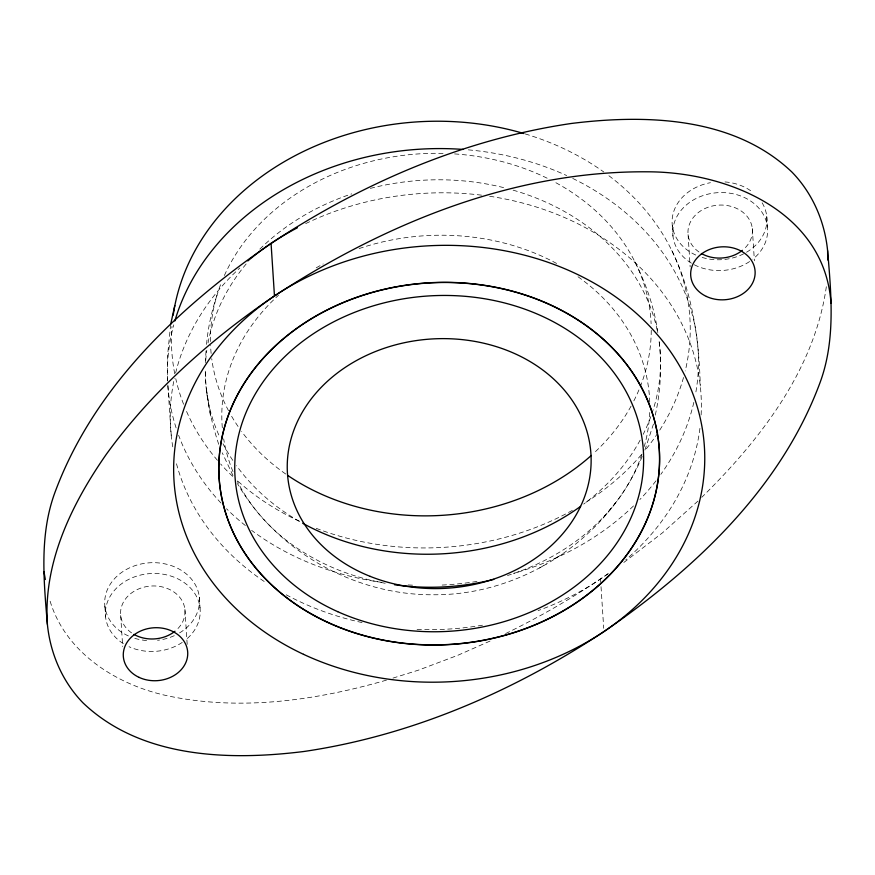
<?xml version="1.0" encoding="UTF-8"?>
<svg xmlns="http://www.w3.org/2000/svg" width="875" height="875" viewBox="0 0 875 875"><rect width="100%" height="100%" fill="white"/><g stroke="black" fill="none" stroke-linecap="round" stroke-linejoin="round"><path stroke-width="0.66" stroke-dasharray="4.38 3.28" d="M206.03 350.962L205.297 362.633M206.566 344.411C207.966 327.72 211.652 311.205 216.967 295.334M170.647 324.45L167.453 356.661L167.584 381.052M826.339 286.716C814.516 369.884 760.123 439.928 701.805 497.284M655.266 415.122C660.734 390.633 662.014 365.17 658.984 340.255A227.784 187.042 -3.7 0 1 652.87 410.637M653.45 424.091L644.372 451.686M642.195 456.477C608.245 538.311 522.834 595.088 434.23 594.77C355.152 595.503 277.353 551.852 237.409 483.503M603.356 517.53L615.552 502.939M697.955 501.08L662.594 532.733L622.147 563.763M505.662 633.555C541.231 616.186 575.575 596.258 608.103 573.694M554.663 558.819L562.581 554.05M539.591 567.984L546.383 563.905M489.989 641.091L457.866 655.277L418.534 670.119L392.886 678.125M386.477 680.127C315.142 700.744 238.623 711.484 165.266 695.319C114.559 683.867 63.864 651.131 49.372 598.62M232.969 475.508L222.228 452.802M228.539 410.736L226.691 407.159A220.544 181.103 -3.7 0 1 211.728 358.695M657.814 332.555C654.237 306.6 645.323 281.564 633.15 258.431A220.544 181.103 -3.7 0 0 562.548 186.506L558.698 184.286A220.544 181.103 -3.7 0 0 553.962 181.683M671.781 250.512C692.519 292.523 699.136 339.631 700.284 386.017M218.717 444.303C210.755 420.405 205.57 395.445 205.319 370.191A227.784 187.042 -3.7 0 0 219.669 436.898M210.503 416.03L206.128 387.603L208.141 401.133M167.858 385.109L171.314 436.439M766.73 216.278L767.43 227.073M752.314 228.506L754.403 260.827M688.078 234.631L690.167 266.952M672.273 225.28L672.962 236.075M600.534 579.042L600.742 582.323M601.027 586.709L603.717 628.294M199.336 597.177L200.036 607.972M184.92 609.405L187.184 644.427M120.684 615.53L122.686 646.505M104.88 606.178L105.569 616.973M572.731 178.423A265.738 218.214 -3.7 0 1 695.373 394.92M693.82 402.38A265.738 218.214 -3.7 0 1 660.833 474.338M655.987 480.845A265.738 218.214 -3.7 0 1 639.898 499.505M633.533 505.903A265.738 218.214 -3.7 0 1 513.373 573.431M476.962 581.438A265.738 218.214 -3.7 0 1 440.475 585.134M412.552 585.167A265.738 218.214 -3.7 0 1 407.345 584.894M381.784 582.367A265.738 218.214 -3.7 0 1 251.639 530.381M245.361 525.525A265.738 218.214 -3.7 0 1 226.516 508.725M221.003 503.038A265.738 218.214 -3.7 0 1 178.631 435.258M176.094 427.875A265.738 218.214 -3.7 0 1 167.858 385.645M167.552 380.373A265.738 218.214 -3.7 0 1 173.764 324.866M468.344 149.855A265.738 218.214 -3.7 0 1 566.65 175.547M608.923 175.755A259.569 213.15 -3.7 0 1 685.234 370.923M683.528 377.475A259.569 213.15 -3.7 0 1 646.352 448.766M641.342 454.792A259.569 213.15 -3.7 0 1 583.756 503.661M572.348 510.377A259.569 213.15 -3.7 0 1 315.164 527.92M299.403 521.227A259.569 213.15 -3.7 0 1 237.256 480.616M232.684 476.383A259.569 213.15 -3.7 0 1 220.653 463.991M217.438 460.316A259.569 213.15 -3.7 0 1 186.058 410.288M183.575 404.228A259.569 213.15 -3.7 0 1 175.766 378.7M174.737 373.778A259.569 213.15 -3.7 0 1 171.981 326.419M525.219 133.93A259.569 213.15 -3.7 0 1 603.805 171.992M651.241 330.323A220.544 181.103 -3.7 0 1 633.467 401.625M631.072 406.109A220.544 181.103 -3.7 0 1 593.13 453.797M285.709 474.009A220.544 181.103 -3.7 0 1 241.642 431.506M238.066 426.464A220.544 181.103 -3.7 0 1 231.503 416.073M211.127 353.423A220.544 181.103 -3.7 0 1 210.58 345.483M210.47 341.502A220.544 181.103 -3.7 0 1 221.452 282.428M224.383 275.505A220.544 181.103 -3.7 0 1 444.084 153.409M454.562 153.912A220.544 181.103 -3.7 0 1 547.925 178.588M634.998 262.008A220.544 181.103 -3.7 0 1 651.109 323.684M650.803 416.664A227.784 187.042 -3.7 0 1 643.169 434.372M640.15 440.136A227.784 187.042 -3.7 0 1 583.712 504.077M299.272 521.314A227.784 187.042 -3.7 0 1 236.513 465.708M232.794 460.37A227.784 187.042 -3.7 0 1 223.005 443.767M205.745 360.292A227.784 187.042 -3.7 0 1 206.806 350.361M208.031 342.945A227.784 187.042 -3.7 0 1 247.603 262.248M259.853 249.102A227.784 187.042 -3.7 0 1 351.75 193.867M370.355 188.377A227.784 187.042 -3.7 0 1 503.934 187.688M513.078 190.148A227.784 187.042 -3.7 0 1 657.738 332.894M489.65 196.273A265.738 218.214 -3.7 0 1 701.116 415.089M699.923 428.367A265.738 218.214 -3.7 0 1 625.822 559.781M608.136 573.748A265.738 218.214 -3.7 0 1 538.103 610.597M482.486 625.209A265.738 218.214 -3.7 0 1 416.719 629.431M362.042 622.552A265.738 218.214 -3.7 0 1 285.622 594.475M264.173 581.47A265.738 218.214 -3.7 0 1 175.733 460.873M172.769 446.808A265.738 218.214 -3.7 0 1 174.398 378.252M175.613 373.002A265.738 218.214 -3.7 0 1 239.783 268.023M305.703 223.606A265.738 218.214 -3.7 0 1 481.556 195.169M749.613 261.538A47.458 38.97 -3.7 0 1 673.498 239.356A47.458 38.97 -3.7 0 1 735.022 194.217A47.458 38.97 -3.7 0 1 752.839 259.175M698.961 251.978A32.266 26.502 -3.7 0 1 695.92 214.627A32.266 26.502 -3.7 0 1 741.431 211.17A32.266 26.502 -3.7 0 1 744.472 248.522M762.114 202.77A47.458 38.97 -3.7 0 1 753.944 246.859A47.458 38.97 -3.7 0 1 701.072 257.097M695.745 255.03A47.458 38.97 -3.7 0 1 672.733 215.305A47.458 38.97 -3.7 0 1 710.456 182.689M725.003 181.934A47.458 38.97 -3.7 0 1 752.872 192.38M123.32 643.639A47.458 38.97 -3.7 0 1 117.075 587.573A47.458 38.97 -3.7 0 1 185.631 583.647A47.458 38.97 -3.7 0 1 185.445 640.073M182.219 642.436A47.458 38.97 -3.7 0 1 129.041 646.712M131.567 632.877A32.266 26.502 -3.7 0 1 128.527 595.525A32.266 26.502 -3.7 0 1 174.027 592.069A32.266 26.502 -3.7 0 1 177.078 629.42M128.352 635.928A47.458 38.97 -3.7 0 1 114.942 578.233A47.458 38.97 -3.7 0 1 186.648 574.241A47.458 38.97 -3.7 0 1 179.233 633.095M174.256 635.688A47.458 38.97 -3.7 0 1 157.577 640.303M146.606 640.522A47.458 38.97 -3.7 0 1 133.678 637.995M649.677 412.519A214.145 175.842 -3.7 0 1 644.306 446.458M641.933 454.158A214.145 175.842 -3.7 0 1 507.511 575.509M385.175 583.264A214.145 175.842 -3.7 0 1 237.191 480.911M232.98 471.603A214.145 175.842 -3.7 0 1 223.683 438.911M222.305 427.733A214.145 175.842 -3.7 0 1 278.491 295.247M316.225 267.816A214.145 175.842 -3.7 0 1 323.203 263.966M359.122 248.566A214.145 175.842 -3.7 0 1 557.342 263.856M578.025 276.762A214.145 175.842 -3.7 0 1 649.72 402.008"/><path stroke-width="1.31" d="M170.647 324.45L174.792 305.572M271.064 243.414C180.447 305.812 94.817 385.919 55.442 491.094C39.211 533.827 43.695 579.852 47.392 624.323C50.28 653.581 62.442 681.712 83.016 702.877C141.072 758.264 228.67 760.845 303.822 751.505C411.502 735.689 513.581 691.447 603.936 631.586C694.553 569.188 780.183 489.081 819.558 383.906C835.789 341.173 831.305 295.148 827.608 250.677C824.72 221.419 812.558 193.287 791.984 172.123C733.928 116.736 646.33 114.155 571.178 123.495C463.498 139.311 361.419 183.553 271.064 243.414L274.466 295.958C210.547 339.292 151.878 391.42 106.411 454.158C71.859 503.759 43.148 562.319 47.392 624.323M274.466 295.958C384.792 223.617 513.527 170.822 647.172 171.806C727.606 171.708 824.655 211.542 831.009 303.22M43.991 571.78L45.336 579.502M827.608 250.677L827.695 259.973M174.858 320.983A265.738 218.214 -3.7 0 1 463.083 149.428M173.217 315.153A259.569 213.15 -3.7 0 1 523.939 133.547M591.303 455.448A220.544 181.103 -3.7 0 1 302.991 484.881L299.141 482.661A220.544 181.103 -3.7 0 1 287.886 475.519M580.573 506.384A227.784 187.042 -3.7 0 1 302.652 523.228M247.822 260.936A265.738 218.214 -3.7 0 1 297.402 227.773M742.394 250.338A32.266 26.502 -3.7 0 1 701.389 253.498M175 631.236A32.266 26.502 -3.7 0 1 133.984 634.397M493.795 579.392A214.145 175.842 -3.7 0 1 394.527 584.752M303.494 654.314A265.738 218.214 -3.7 0 0 704.736 460.983A265.738 218.214 -3.7 0 0 309.367 276.008A265.738 218.214 -3.7 0 0 303.494 654.314M326.561 621.742A220.544 181.103 -3.7 0 0 659.564 461.3A220.544 181.103 -3.7 0 0 331.439 307.781A220.544 181.103 -3.7 0 0 326.561 621.742M326.572 621.906A220.544 181.103 -3.7 0 0 659.575 461.453A220.544 181.103 -3.7 0 0 331.45 307.945A220.544 181.103 -3.7 0 0 326.572 621.906M706.42 296.461A32.266 26.502 -3.7 0 0 755.136 272.978A32.266 26.502 -3.7 0 0 707.131 250.523A32.266 26.502 -3.7 0 0 706.42 296.461M139.027 677.359A32.266 26.502 -3.7 0 0 187.742 653.877A32.266 26.502 -3.7 0 0 139.738 631.422A32.266 26.502 -3.7 0 0 139.027 677.359M370.125 576.352A152.042 124.852 -3.7 0 0 590.931 453.95A152.042 124.852 -3.7 0 0 356.508 360.522A152.042 124.852 -3.7 0 0 370.125 576.352M337.684 611.658A204.586 167.989 -3.7 0 0 643.628 458.631A204.586 167.989 -3.7 0 0 336.252 320.523A204.586 167.989 -3.7 0 0 337.684 611.658"/></g></svg>
